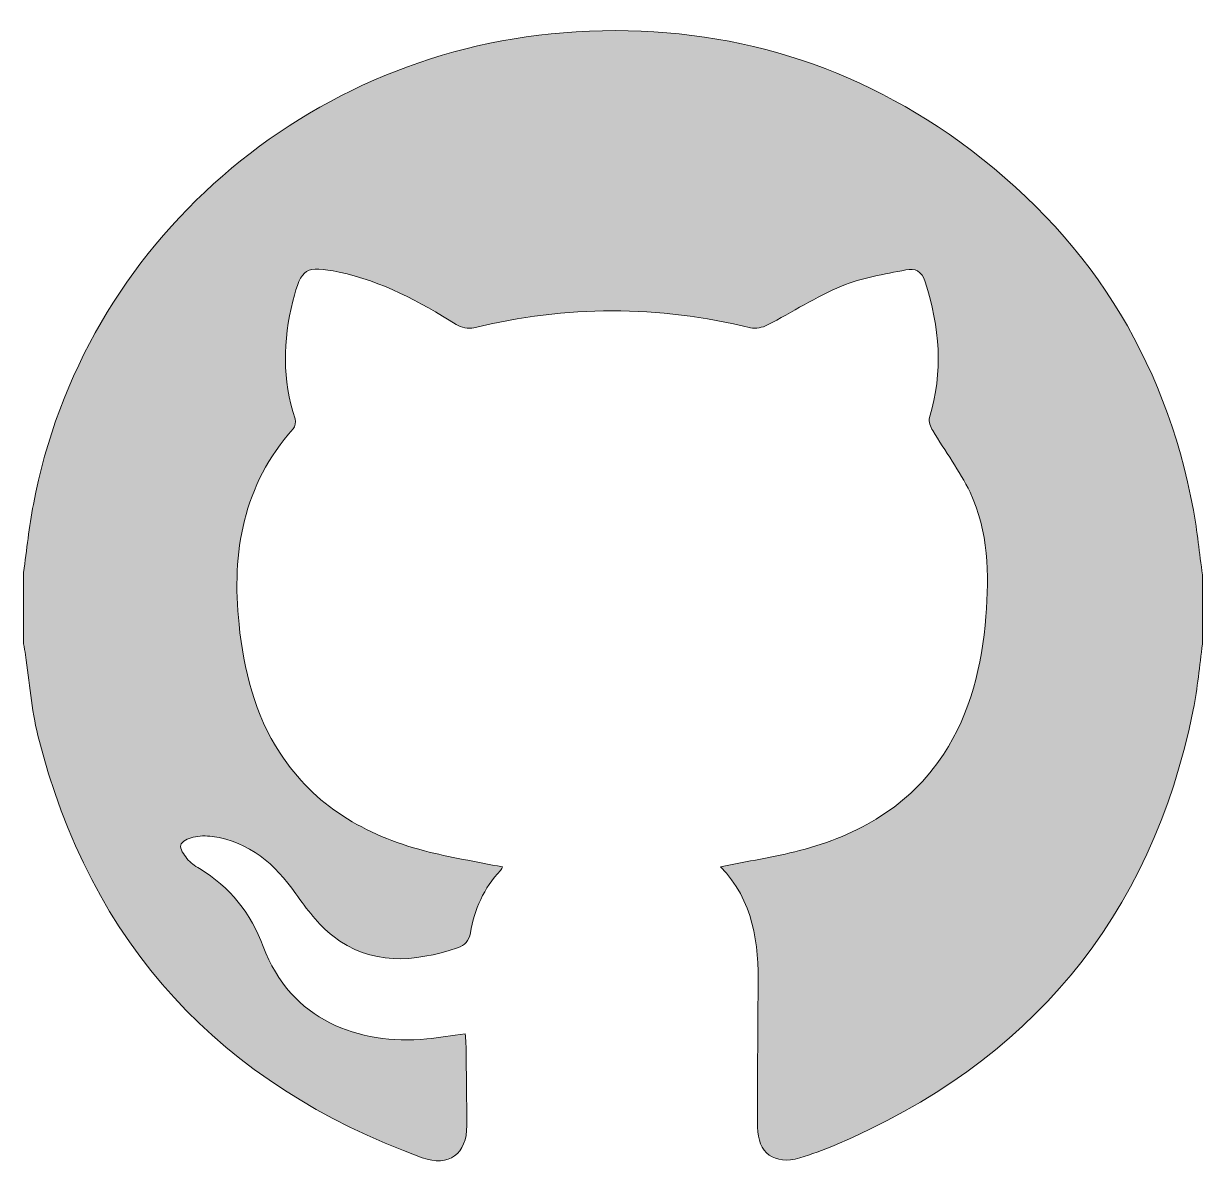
# Model space of a CAD drawing. Header units: inches. Extents: x 102 to 486, y 233 to 606.
import ezdxf

# ---------------------------------------------------------------- set-up
doc = ezdxf.new("R2010")
doc.units = ezdxf.units.IN
doc.header["$MEASUREMENT"] = 0
doc.layers.add('Layer 1', color=7, linetype='Continuous')

# ---------------------------------------------------------------- blocks, each defined once
blk = doc.blocks.new('block 2')
at = {"layer": 'Layer 1', "true_color": 0xffffff}
h = blk.add_hatch(color=7, dxfattribs=at)
h.dxf.hatch_style = 2
edge = h.paths.add_edge_path()
edge.add_spline(control_points=[(485.75, 403.5), (484.77, 396.35), (484.19, 389.12), (482.76, 382.06), (469.06, 313.97), (429.38, 267.17), (365.83, 240.12), (362.16, 238.56), (358.37, 237.24), (354.56, 236.09), (346.38, 233.62), (340.86, 237.67), (340.86, 246.1), (340.87, 261.23), (340.83, 276.35), (341.03, 291.47), (341.24, 306.03), (339.51, 319.91), (328.76, 330.93), (337.5, 332.69), (346.13, 333.99), (354.53, 336.18), (373.69, 341.19), (390.18, 350.49), (401.37, 367.5), (410.34, 381.13), (413.96, 396.46), (415.19, 412.46), (416.26, 426.28), (416.1, 440.11), (410.04, 452.89), (406.71, 459.93), (401.9, 466.26), (397.89, 472.99), (397.17, 474.2), (396.46, 475.99), (396.83, 477.19), (401.41, 492.11), (400.14, 506.73), (395.48, 521.39), (394.32, 525.05), (392.07, 525.93), (389.14, 525.32), (382.09, 523.85), (374.79, 522.77), (368.22, 520.04), (359.85, 516.56), (352.15, 511.53), (344.06, 507.37), (342.47, 506.55), (340.25, 506.03), (338.59, 506.44), (308.52, 513.83), (278.51, 513.81), (248.44, 506.46), (246.68, 506.03), (244.25, 506.59), (242.66, 507.56), (230.7, 514.9), (218.53, 521.69), (204.58, 524.57), (193.57, 526.85), (192.23, 526.04), (189.49, 515.17), (186.24, 502.3), (185.93, 489.5), (190.24, 476.76), (190.55, 475.86), (190.22, 474.29), (189.58, 473.57), (173.27, 455.22), (169.47, 433.48), (171.93, 409.9), (173.49, 394.93), (177.02, 380.62), (185.32, 367.86), (196.49, 350.69), (213, 341.19), (232.3, 336.11), (240.6, 333.92), (249.13, 332.59), (257.74, 330.83), (257.63, 330.63), (257.46, 330.06), (257.09, 329.68), (251.68, 323.96), (248.6, 317.07), (247.28, 309.42), (246.81, 306.69), (245.58, 305.36), (243.05, 304.51), (228.9, 299.73), (214.93, 298.65), (202.44, 308.39), (197.73, 312.06), (193.97, 317.16), (190.46, 322.1), (183.61, 331.75), (175.39, 339.09), (163.22, 340.77), (161.17, 341.06), (158.95, 340.99), (156.95, 340.52), (155.42, 340.16), (153.23, 339.13), (152.94, 337.99), (152.63, 336.75), (153.95, 334.86), (154.98, 333.59), (156.06, 332.27), (157.53, 331.17), (159.02, 330.29), (169.03, 324.36), (175.86, 315.57), (179.8, 304.97), (188.8, 280.78), (210.84, 272.84), (233.08, 274.83), (237.18, 275.19), (241.24, 275.89), (245.58, 276.46), (245.68, 275.54), (245.85, 274.6), (245.86, 273.65), (245.97, 264.65), (246.09, 255.66), (246.13, 246.66), (246.18, 237.41), (240.31, 232.97), (231.59, 236.15), (165.83, 260.06), (123.52, 305.48), (106.42, 373.64), (104.28, 382.19), (103.7, 391.13), (102.39, 399.89), (102.21, 401.1), (101.96, 402.3), (101.75, 403.5), (101.75, 411.25), (101.75, 419), (101.75, 426.75), (102.8, 434.15), (103.55, 441.6), (104.93, 448.93), (121.01, 534.08), (194.1, 597.71), (281.77, 602.86), (327.5, 605.54), (369.49, 593.91), (406.71, 567), (447.91, 537.2), (473.52, 497.21), (482.81, 447.05), (484.1, 440.09), (484.79, 433.02), (485.75, 426), (485.75, 418.5), (485.75, 411), (485.75, 403.5)], knot_values=[0, 0, 0, 0, 1, 1, 1, 2, 2, 2, 3, 3, 3, 4, 4, 4, 5, 5, 5, 6, 6, 6, 7, 7, 7, 8, 8, 8, 9, 9, 9, 10, 10, 10, 11, 11, 11, 12, 12, 12, 13, 13, 13, 14, 14, 14, 15, 15, 15, 16, 16, 16, 17, 17, 17, 18, 18, 18, 19, 19, 19, 20, 20, 20, 21, 21, 21, 22, 22, 22, 23, 23, 23, 24, 24, 24, 25, 25, 25, 26, 26, 26, 27, 27, 27, 28, 28, 28, 29, 29, 29, 30, 30, 30, 31, 31, 31, 32, 32, 32, 33, 33, 33, 34, 34, 34, 35, 35, 35, 36, 36, 36, 37, 37, 37, 38, 38, 38, 39, 39, 39, 40, 40, 40, 41, 41, 41, 42, 42, 42, 43, 43, 43, 44, 44, 44, 45, 45, 45, 46, 46, 46, 47, 47, 47, 48, 48, 48, 49, 49, 49, 50, 50, 50, 51, 51, 51, 52, 52, 52, 53, 53, 53, 53], degree=3, periodic=1)
at = {"layer": 'Layer 1', "lineweight": 0}
blk.add_open_spline([(485.75, 403.5), (484.77, 396.35), (484.19, 389.12), (482.76, 382.06), (469.06, 313.97), (429.38, 267.17), (365.83, 240.12), (362.16, 238.56), (358.37, 237.24), (354.56, 236.09), (346.38, 233.62), (340.86, 237.67), (340.86, 246.1), (340.87, 261.23), (340.83, 276.35), (341.03, 291.47), (341.24, 306.03), (339.51, 319.91), (328.76, 330.93), (337.5, 332.69), (346.13, 333.99), (354.53, 336.18), (373.69, 341.19), (390.18, 350.49), (401.37, 367.5), (410.34, 381.13), (413.96, 396.46), (415.19, 412.46), (416.26, 426.28), (416.1, 440.11), (410.04, 452.89), (406.71, 459.93), (401.9, 466.26), (397.89, 472.99), (397.17, 474.2), (396.46, 475.99), (396.83, 477.19), (401.41, 492.11), (400.14, 506.73), (395.48, 521.39), (394.32, 525.05), (392.07, 525.93), (389.14, 525.32), (382.09, 523.85), (374.79, 522.77), (368.22, 520.04), (359.85, 516.56), (352.15, 511.53), (344.06, 507.37), (342.47, 506.55), (340.25, 506.03), (338.59, 506.44), (308.52, 513.83), (278.51, 513.81), (248.44, 506.46), (246.68, 506.03), (244.25, 506.59), (242.66, 507.56), (230.7, 514.9), (218.53, 521.69), (204.58, 524.57), (193.57, 526.85), (192.23, 526.04), (189.49, 515.17), (186.24, 502.3), (185.93, 489.5), (190.24, 476.76), (190.55, 475.86), (190.22, 474.29), (189.58, 473.57), (173.27, 455.22), (169.47, 433.48), (171.93, 409.9), (173.49, 394.93), (177.02, 380.62), (185.32, 367.86), (196.49, 350.69), (213, 341.19), (232.3, 336.11), (240.6, 333.92), (249.13, 332.59), (257.74, 330.83), (257.63, 330.63), (257.46, 330.06), (257.09, 329.68), (251.68, 323.96), (248.6, 317.07), (247.28, 309.42), (246.81, 306.69), (245.58, 305.36), (243.05, 304.51), (228.9, 299.73), (214.93, 298.65), (202.44, 308.39), (197.73, 312.06), (193.97, 317.16), (190.46, 322.1), (183.61, 331.75), (175.39, 339.09), (163.22, 340.77), (161.17, 341.06), (158.95, 340.99), (156.95, 340.52), (155.42, 340.16), (153.23, 339.13), (152.94, 337.99), (152.63, 336.75), (153.95, 334.86), (154.98, 333.59), (156.06, 332.27), (157.53, 331.17), (159.02, 330.29), (169.03, 324.36), (175.86, 315.57), (179.8, 304.97), (188.8, 280.78), (210.84, 272.84), (233.08, 274.83), (237.18, 275.19), (241.24, 275.89), (245.58, 276.46), (245.68, 275.54), (245.85, 274.6), (245.86, 273.65), (245.97, 264.65), (246.09, 255.66), (246.13, 246.66), (246.18, 237.41), (240.31, 232.97), (231.59, 236.15), (165.83, 260.06), (123.52, 305.48), (106.42, 373.64), (104.28, 382.19), (103.7, 391.13), (102.39, 399.89), (102.21, 401.1), (101.96, 402.3), (101.75, 403.5), (101.75, 411.25), (101.75, 419), (101.75, 426.75), (102.8, 434.15), (103.55, 441.6), (104.93, 448.93), (121.01, 534.08), (194.1, 597.71), (281.77, 602.86), (327.5, 605.54), (369.49, 593.91), (406.71, 567), (447.91, 537.2), (473.52, 497.21), (482.81, 447.05), (484.1, 440.09), (484.79, 433.02), (485.75, 426), (485.75, 418.5), (485.75, 411), (485.75, 403.5)], degree=3, knots=[0, 0, 0, 0, 1, 1, 1, 2, 2, 2, 3, 3, 3, 4, 4, 4, 5, 5, 5, 6, 6, 6, 7, 7, 7, 8, 8, 8, 9, 9, 9, 10, 10, 10, 11, 11, 11, 12, 12, 12, 13, 13, 13, 14, 14, 14, 15, 15, 15, 16, 16, 16, 17, 17, 17, 18, 18, 18, 19, 19, 19, 20, 20, 20, 21, 21, 21, 22, 22, 22, 23, 23, 23, 24, 24, 24, 25, 25, 25, 26, 26, 26, 27, 27, 27, 28, 28, 28, 29, 29, 29, 30, 30, 30, 31, 31, 31, 32, 32, 32, 33, 33, 33, 34, 34, 34, 35, 35, 35, 36, 36, 36, 37, 37, 37, 38, 38, 38, 39, 39, 39, 40, 40, 40, 41, 41, 41, 42, 42, 42, 43, 43, 43, 44, 44, 44, 45, 45, 45, 46, 46, 46, 47, 47, 47, 48, 48, 48, 49, 49, 49, 50, 50, 50, 51, 51, 51, 52, 52, 52, 53, 53, 53, 53], dxfattribs=at)

msp = doc.modelspace()

# ---------------------------------------------------------------- block references
at = {"layer": 'Layer 1'}
msp.add_blockref('block 2', (0, 0), dxfattribs=at)

doc.saveas('drawing.dxf')
